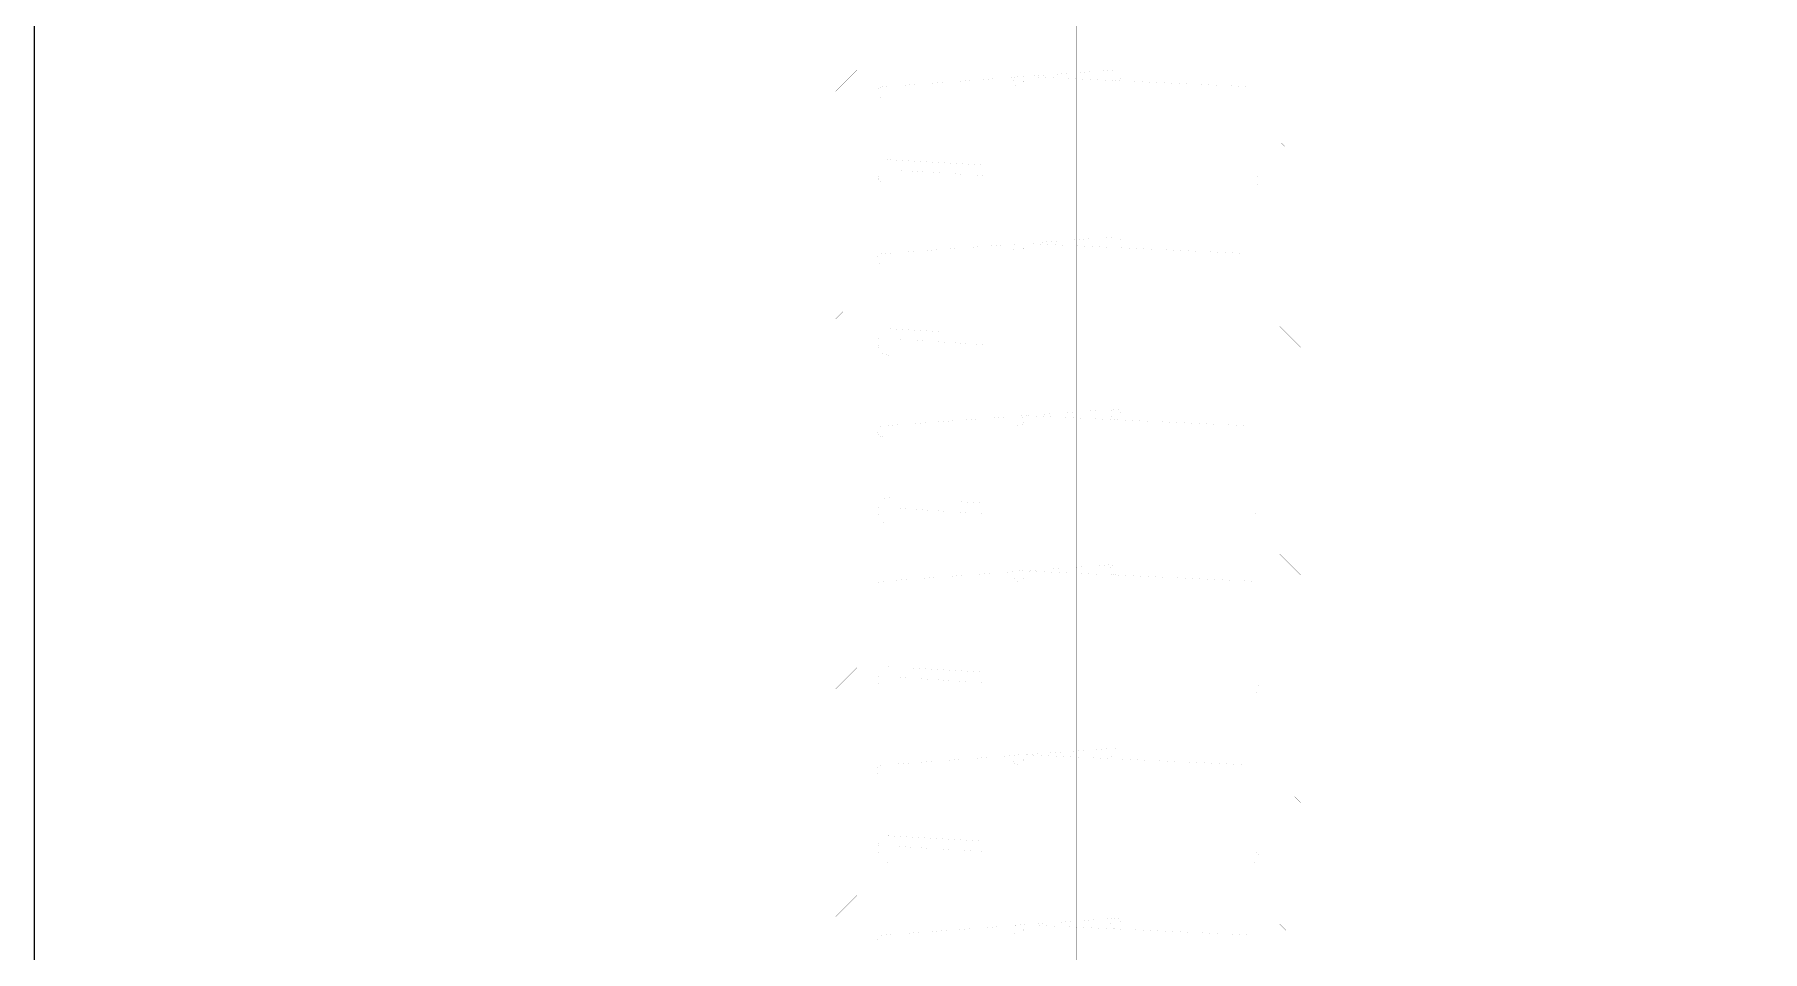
# Model space of a CAD drawing. Header units: millimetres. Extents: x -2171 to 1563, y -1758 to -1505.
# Drawn here: x 1387.16 to 1393.04, y -1600.71 to -1597.59 of the extents above; entities that cross this region are included whole.
import ezdxf

# ---------------------------------------------------------------- set-up
doc = ezdxf.new("R2010")
doc.units = ezdxf.units.MM
doc.layers.add('-S_TEXT', color=3, linetype='Continuous')
doc.layers.add('Tablet', color=150, linetype='Continuous', true_color=0x0180ff)

msp = doc.modelspace()

# ---------------------------------------------------------------- linework, layer by layer
at = {"layer": '-S_TEXT', "color": 3, "linetype": 'Continuous', "ltscale": 0.5}
msp.add_lwpolyline([(1428.115, -1619.64), (1387.165, -1619.64), (1387.165, -1591.24), (1428.115, -1591.24)], close=True, dxfattribs=at)
at = {"layer": 'Tablet', "color": 96, "true_color": 0x018001, "const_width": 0.0000431}
for points in [[(1390.7079, -1592.7682), (1390.7079, -1603.5495), (1390.654, -1603.5495), (1390.654, -1592.7682)], [(1390.1598, -1592.9888), (1390.1598, -1603.5495), (1390.088, -1603.5495), (1390.088, -1592.9849)], [(1391.2739, -1592.989), (1391.2739, -1603.5495), (1391.202, -1603.5495), (1391.202, -1592.989)], [(1389.9561, -1597.571), (1389.9319, -1597.5952)], [(1391.4058, -1597.571), (1391.43, -1597.5952)], [(1389.9622, -1597.6133), (1389.8903, -1597.6852)], [(1389.9198, -1597.6073), (1389.8956, -1597.6315)], [(1389.9622, -1597.6617), (1389.944, -1597.6799)], [(1391.3997, -1597.6133), (1391.4716, -1597.6852)], [(1391.3997, -1597.6617), (1391.4179, -1597.6799)], [(1391.4421, -1597.6073), (1391.4663, -1597.6315)], [(1389.9622, -1597.7101), (1389.8903, -1597.782)], [(1389.9319, -1597.692), (1389.9077, -1597.7162)], [(1390.8427, -1597.7096), (1390.5322, -1597.7321)], [(1390.8606, -1597.7276), (1390.8603, -1597.7311), (1390.8593, -1597.7345), (1390.8576, -1597.7376), (1390.8554, -1597.7403), (1390.8526, -1597.7426), (1390.8495, -1597.7442), (1390.8462, -1597.7452), (1390.8427, -1597.7456), (1390.8391, -1597.7452), (1390.8358, -1597.7442), (1390.8327, -1597.7426), (1390.8299, -1597.7403), (1390.8277, -1597.7376), (1390.8261, -1597.7345), (1390.825, -1597.7311), (1390.8247, -1597.7276), (1390.825, -1597.7241), (1390.8261, -1597.7207), (1390.8277, -1597.7176), (1390.8299, -1597.7149), (1390.8327, -1597.7127), (1390.8358, -1597.711), (1390.8391, -1597.71), (1390.8427, -1597.7096), (1390.8462, -1597.71), (1390.8495, -1597.711), (1390.8526, -1597.7127), (1390.8554, -1597.7149), (1390.8576, -1597.7176), (1390.8593, -1597.7207), (1390.8603, -1597.7241), (1390.8606, -1597.7276)], [(1391.3997, -1597.7101), (1391.4716, -1597.782)], [(1391.43, -1597.692), (1391.4542, -1597.7162)], [(1389.8956, -1597.7283), (1389.8903, -1597.7336)], [(1389.944, -1597.7767), (1389.9198, -1597.8009)], [(1389.9622, -1597.7585), (1389.9561, -1597.7646)], [(1390.5019, -1597.7343), (1390.0484, -1597.7671)], [(1390.53, -1597.7492), (1390.5297, -1597.7527), (1390.5286, -1597.7561), (1390.527, -1597.7592), (1390.5247, -1597.7619), (1390.522, -1597.7641), (1390.5189, -1597.7658), (1390.5155, -1597.7668), (1390.512, -1597.7671), (1390.5085, -1597.7668), (1390.5052, -1597.7658), (1390.502, -1597.7641), (1390.4993, -1597.7619), (1390.4971, -1597.7592), (1390.4954, -1597.7561), (1390.4944, -1597.7527), (1390.4941, -1597.7492), (1390.4944, -1597.7457), (1390.4954, -1597.7423), (1390.4971, -1597.7392), (1390.4993, -1597.7365), (1390.502, -1597.7342), (1390.5052, -1597.7326), (1390.5085, -1597.7316), (1390.512, -1597.7312), (1390.5155, -1597.7316), (1390.5189, -1597.7326), (1390.522, -1597.7342), (1390.5247, -1597.7365), (1390.527, -1597.7392), (1390.5286, -1597.7423), (1390.5297, -1597.7457), (1390.53, -1597.7492)], [(1390.512, -1597.7312), (1391.3098, -1597.7671)], [(1391.3997, -1597.7585), (1391.4058, -1597.7646)], [(1391.4179, -1597.7767), (1391.4421, -1597.8009)], [(1391.4663, -1597.7283), (1391.4716, -1597.7336)], [(1389.9622, -1597.8069), (1389.8903, -1597.8788)], [(1389.9077, -1597.813), (1389.8903, -1597.8304)], [(1391.3997, -1597.8069), (1391.4716, -1597.8788)], [(1391.4542, -1597.813), (1391.4716, -1597.8304)], [(1389.9198, -1597.8977), (1389.8956, -1597.9219)], [(1389.9561, -1597.8614), (1389.9319, -1597.8856)], [(1391.4058, -1597.8614), (1391.43, -1597.8856)], [(1391.4421, -1597.8977), (1391.4663, -1597.9219)], [(1389.9622, -1597.9037), (1389.8903, -1597.9756)], [(1389.9622, -1597.9522), (1389.944, -1597.9703)], [(1391.3997, -1597.9037), (1391.4716, -1597.9756)], [(1391.3997, -1597.9522), (1391.4179, -1597.9703)], [(1389.9622, -1598.0006), (1389.8903, -1598.0724)], [(1389.9319, -1597.9824), (1389.9077, -1598.0066)], [(1390.052, -1598.087), (1390.052, -1598.0834), (1390.0522, -1598.0809), (1390.0529, -1598.0785), (1390.054, -1598.0762), (1390.0554, -1598.0742), (1390.0572, -1598.0724), (1390.0592, -1598.0709), (1390.0615, -1598.0699), (1390.0639, -1598.0692), (1390.0664, -1598.069), (1391.3134, -1598.069), (1391.3159, -1598.0692), (1391.3184, -1598.0699), (1391.3206, -1598.0709), (1391.3227, -1598.0724), (1391.3244, -1598.0742), (1391.3259, -1598.0762), (1391.3269, -1598.0785), (1391.3276, -1598.0809), (1391.3278, -1598.0834), (1391.3278, -1598.0906), (1391.3276, -1598.0931), (1391.3269, -1598.0955), (1391.3259, -1598.0978), (1391.3244, -1598.0998), (1391.3227, -1598.1016), (1391.3206, -1598.103), (1391.3184, -1598.1041), (1391.3159, -1598.1047), (1391.3134, -1598.105), (1390.07, -1598.105), (1390.0638, -1598.1044), (1390.0577, -1598.1028), (1390.052, -1598.1001), (1390.0469, -1598.0966), (1390.0425, -1598.0921), (1390.0389, -1598.087), (1390.0362, -1598.0813), (1390.0346, -1598.0753), (1390.0341, -1598.069), (1390.0341, -1598.0511), (1390.0346, -1598.0448), (1390.0362, -1598.0388), (1390.0389, -1598.0331), (1390.0425, -1598.028), (1390.0469, -1598.0235), (1390.052, -1598.0199), (1390.0577, -1598.0173), (1390.0638, -1598.0157), (1390.07, -1598.0151), (1390.3934, -1598.0331), (1390.3934, -1598.069), (1390.1023, -1598.0511)], [(1391.3997, -1598.0006), (1391.4716, -1598.0724)], [(1391.43, -1597.9824), (1391.4542, -1598.0066)], [(1389.8956, -1598.0187), (1389.8903, -1598.024)], [(1389.944, -1598.0672), (1389.9198, -1598.0914)], [(1389.9622, -1598.049), (1389.9561, -1598.055)], [(1391.3997, -1598.049), (1391.4058, -1598.055)], [(1391.4179, -1598.0672), (1391.4421, -1598.0914)], [(1391.4663, -1598.0187), (1391.4716, -1598.024)], [(1389.9622, -1598.0974), (1389.8903, -1598.1693)], [(1389.9077, -1598.1035), (1389.8903, -1598.1209)], [(1391.3997, -1598.0974), (1391.4716, -1598.1693)], [(1391.4542, -1598.1035), (1391.4716, -1598.1209)], [(1389.9198, -1598.1882), (1389.8956, -1598.2124)], [(1389.9561, -1598.1519), (1389.9319, -1598.1761)], [(1391.4058, -1598.1519), (1391.43, -1598.1761)], [(1391.4421, -1598.1882), (1391.4663, -1598.2124)], [(1389.9622, -1598.1942), (1389.8903, -1598.2661)], [(1389.9622, -1598.2426), (1389.944, -1598.2608)], [(1391.3997, -1598.1942), (1391.4716, -1598.2661)], [(1391.3997, -1598.2426), (1391.4179, -1598.2608)], [(1389.9622, -1598.291), (1389.8903, -1598.3629)], [(1389.8956, -1598.3092), (1389.8903, -1598.3145)], [(1389.9319, -1598.2729), (1389.9077, -1598.2971)], [(1390.5019, -1598.3021), (1390.0484, -1598.335)], [(1390.53, -1598.317), (1390.5297, -1598.3205), (1390.5286, -1598.3239), (1390.527, -1598.327), (1390.5247, -1598.3297), (1390.522, -1598.3319), (1390.5189, -1598.3336), (1390.5155, -1598.3346), (1390.512, -1598.335), (1390.5085, -1598.3346), (1390.5052, -1598.3336), (1390.502, -1598.3319), (1390.4993, -1598.3297), (1390.4971, -1598.327), (1390.4954, -1598.3239), (1390.4944, -1598.3205), (1390.4941, -1598.317), (1390.4944, -1598.3135), (1390.4954, -1598.3101), (1390.4971, -1598.307), (1390.4993, -1598.3043), (1390.502, -1598.3021), (1390.5052, -1598.3004), (1390.5085, -1598.2994), (1390.512, -1598.299), (1390.5155, -1598.2994), (1390.5189, -1598.3004), (1390.522, -1598.3021), (1390.5247, -1598.3043), (1390.527, -1598.307), (1390.5286, -1598.3101), (1390.5297, -1598.3135), (1390.53, -1598.317)], [(1390.512, -1598.299), (1391.3098, -1598.335)], [(1390.8427, -1598.2775), (1390.5322, -1598.2999)], [(1390.8606, -1598.2954), (1390.8603, -1598.2989), (1390.8593, -1598.3023), (1390.8576, -1598.3054), (1390.8554, -1598.3081), (1390.8526, -1598.3104), (1390.8495, -1598.312), (1390.8462, -1598.3131), (1390.8427, -1598.3134), (1390.8391, -1598.3131), (1390.8358, -1598.312), (1390.8327, -1598.3104), (1390.8299, -1598.3081), (1390.8277, -1598.3054), (1390.8261, -1598.3023), (1390.825, -1598.2989), (1390.8247, -1598.2954), (1390.825, -1598.2919), (1390.8261, -1598.2886), (1390.8277, -1598.2854), (1390.8299, -1598.2827), (1390.8327, -1598.2805), (1390.8358, -1598.2788), (1390.8391, -1598.2778), (1390.8427, -1598.2775), (1390.8462, -1598.2778), (1390.8495, -1598.2788), (1390.8526, -1598.2805), (1390.8554, -1598.2827), (1390.8576, -1598.2854), (1390.8593, -1598.2886), (1390.8603, -1598.2919), (1390.8606, -1598.2954)], [(1391.3997, -1598.291), (1391.4716, -1598.3629)], [(1391.43, -1598.2729), (1391.4542, -1598.2971)], [(1391.4663, -1598.3092), (1391.4716, -1598.3145)], [(1389.944, -1598.3576), (1389.9198, -1598.3818)], [(1389.9622, -1598.3394), (1389.9561, -1598.3455)], [(1391.3997, -1598.3394), (1391.4058, -1598.3455)], [(1391.4179, -1598.3576), (1391.4421, -1598.3818)], [(1389.9622, -1598.3878), (1389.8903, -1598.4597)], [(1389.9077, -1598.3939), (1389.8903, -1598.4113)], [(1391.3997, -1598.3878), (1391.4716, -1598.4597)], [(1391.4542, -1598.3939), (1391.4716, -1598.4113)], [(1389.9622, -1598.4847), (1389.8903, -1598.5565)], [(1389.9198, -1598.4786), (1389.8956, -1598.5028)], [(1389.9561, -1598.4423), (1389.9319, -1598.4665)], [(1391.3997, -1598.4847), (1391.4716, -1598.5565)], [(1391.4058, -1598.4423), (1391.43, -1598.4665)], [(1391.4421, -1598.4786), (1391.4663, -1598.5028)], [(1389.9622, -1598.5331), (1389.944, -1598.5512)], [(1391.3997, -1598.5331), (1391.4179, -1598.5512)], [(1389.9622, -1598.5815), (1389.8903, -1598.6534)], [(1389.8956, -1598.5997), (1389.8903, -1598.6049)], [(1389.9319, -1598.5633), (1389.9077, -1598.5875)], [(1390.052, -1598.662), (1390.052, -1598.6584), (1390.0522, -1598.6559), (1390.0529, -1598.6535), (1390.054, -1598.6512), (1390.0554, -1598.6492), (1390.0572, -1598.6474), (1390.0592, -1598.6459), (1390.0615, -1598.6449), (1390.0639, -1598.6442), (1390.0664, -1598.644), (1391.3134, -1598.644), (1391.3159, -1598.6442), (1391.3184, -1598.6449), (1391.3206, -1598.6459), (1391.3227, -1598.6474), (1391.3244, -1598.6492), (1391.3259, -1598.6512), (1391.3269, -1598.6535), (1391.3276, -1598.6559), (1391.3278, -1598.6584), (1391.3278, -1598.6656), (1391.3276, -1598.6681), (1391.3269, -1598.6705), (1391.3259, -1598.6728), (1391.3244, -1598.6748), (1391.3227, -1598.6766), (1391.3206, -1598.678), (1391.3184, -1598.6791), (1391.3159, -1598.6797), (1391.3134, -1598.68), (1390.07, -1598.68), (1390.0638, -1598.6794), (1390.0577, -1598.6778), (1390.052, -1598.6751), (1390.0469, -1598.6716), (1390.0425, -1598.6671), (1390.0389, -1598.662), (1390.0362, -1598.6563), (1390.0346, -1598.6503), (1390.0341, -1598.644), (1390.0341, -1598.6261), (1390.0346, -1598.6198), (1390.0362, -1598.6138), (1390.0389, -1598.6081), (1390.0425, -1598.603), (1390.0469, -1598.5985), (1390.052, -1598.5949), (1390.0577, -1598.5923), (1390.0638, -1598.5907), (1390.07, -1598.5901), (1390.3934, -1598.6081), (1390.3934, -1598.644), (1390.1023, -1598.6261)], [(1391.3997, -1598.5815), (1391.4716, -1598.6534)], [(1391.43, -1598.5633), (1391.4542, -1598.5875)], [(1391.4663, -1598.5997), (1391.4716, -1598.6049)], [(1389.944, -1598.6481), (1389.9198, -1598.6723)], [(1389.9622, -1598.6299), (1389.9561, -1598.636)], [(1391.3997, -1598.6299), (1391.4058, -1598.636)], [(1391.4179, -1598.6481), (1391.4421, -1598.6723)], [(1389.9622, -1598.6783), (1389.8903, -1598.7502)], [(1389.9077, -1598.6844), (1389.8903, -1598.7018)], [(1391.3997, -1598.6783), (1391.4716, -1598.7502)], [(1391.4542, -1598.6844), (1391.4716, -1598.7018)], [(1389.9622, -1598.7751), (1389.8903, -1598.847)], [(1389.9198, -1598.7691), (1389.8956, -1598.7933)], [(1389.9561, -1598.7328), (1389.9319, -1598.757)], [(1391.3997, -1598.7751), (1391.4716, -1598.847)], [(1391.4058, -1598.7328), (1391.43, -1598.757)], [(1391.4421, -1598.7691), (1391.4663, -1598.7933)], [(1389.9622, -1598.8235), (1389.944, -1598.8417)], [(1391.3997, -1598.8235), (1391.4179, -1598.8417)], [(1389.9622, -1598.8719), (1389.8903, -1598.9438)], [(1389.8956, -1598.8901), (1389.8903, -1598.8954)], [(1389.9319, -1598.8538), (1389.9077, -1598.878)], [(1390.5019, -1598.8879), (1390.0484, -1598.9207)], [(1390.53, -1598.9028), (1390.5297, -1598.9063), (1390.5286, -1598.9096), (1390.527, -1598.9128), (1390.5247, -1598.9155), (1390.522, -1598.9177), (1390.5189, -1598.9194), (1390.5155, -1598.9204), (1390.512, -1598.9207), (1390.5085, -1598.9204), (1390.5052, -1598.9194), (1390.502, -1598.9177), (1390.4993, -1598.9155), (1390.4971, -1598.9128), (1390.4954, -1598.9096), (1390.4944, -1598.9063), (1390.4941, -1598.9028), (1390.4944, -1598.8993), (1390.4954, -1598.8959), (1390.4971, -1598.8928), (1390.4993, -1598.8901), (1390.502, -1598.8878), (1390.5052, -1598.8862), (1390.5085, -1598.8851), (1390.512, -1598.8848), (1390.5155, -1598.8851), (1390.5189, -1598.8862), (1390.522, -1598.8878), (1390.5247, -1598.8901), (1390.527, -1598.8928), (1390.5286, -1598.8959), (1390.5297, -1598.8993), (1390.53, -1598.9028)], [(1390.512, -1598.8848), (1391.3098, -1598.9207)], [(1390.8427, -1598.8632), (1390.5322, -1598.8857)], [(1390.8606, -1598.8812), (1390.8603, -1598.8847), (1390.8593, -1598.8881), (1390.8576, -1598.8912), (1390.8554, -1598.8939), (1390.8526, -1598.8961), (1390.8495, -1598.8978), (1390.8462, -1598.8988), (1390.8427, -1598.8992), (1390.8391, -1598.8988), (1390.8358, -1598.8978), (1390.8327, -1598.8961), (1390.8299, -1598.8939), (1390.8277, -1598.8912), (1390.8261, -1598.8881), (1390.825, -1598.8847), (1390.8247, -1598.8812), (1390.825, -1598.8777), (1390.8261, -1598.8743), (1390.8277, -1598.8712), (1390.8299, -1598.8685), (1390.8327, -1598.8663), (1390.8358, -1598.8646), (1390.8391, -1598.8636), (1390.8427, -1598.8632), (1390.8462, -1598.8636), (1390.8495, -1598.8646), (1390.8526, -1598.8663), (1390.8554, -1598.8685), (1390.8576, -1598.8712), (1390.8593, -1598.8743), (1390.8603, -1598.8777), (1390.8606, -1598.8812)], [(1391.3997, -1598.8719), (1391.4716, -1598.9438)], [(1391.43, -1598.8538), (1391.4542, -1598.878)], [(1391.4663, -1598.8901), (1391.4716, -1598.8954)], [(1389.944, -1598.9385), (1389.9198, -1598.9627)], [(1389.9622, -1598.9203), (1389.9561, -1598.9264)], [(1391.3997, -1598.9203), (1391.4058, -1598.9264)], [(1391.4179, -1598.9385), (1391.4421, -1598.9627)], [(1389.9622, -1598.9687), (1389.8903, -1599.0406)], [(1389.9077, -1598.9748), (1389.8903, -1598.9922)], [(1391.3997, -1598.9687), (1391.4716, -1599.0406)], [(1391.4542, -1598.9748), (1391.4716, -1598.9922)], [(1389.9622, -1599.0656), (1389.8903, -1599.1374)], [(1389.9198, -1599.0595), (1389.8956, -1599.0837)], [(1389.9561, -1599.0232), (1389.9319, -1599.0474)], [(1391.3997, -1599.0656), (1391.4716, -1599.1374)], [(1391.4058, -1599.0232), (1391.43, -1599.0474)], [(1391.4421, -1599.0595), (1391.4663, -1599.0837)], [(1389.9622, -1599.114), (1389.944, -1599.1322)], [(1391.3997, -1599.114), (1391.4179, -1599.1322)], [(1389.9622, -1599.1624), (1389.8903, -1599.2343)], [(1389.8956, -1599.1806), (1389.8903, -1599.1859)], [(1389.9319, -1599.1443), (1389.9077, -1599.1685)], [(1390.052, -1599.237), (1390.052, -1599.2334), (1390.0522, -1599.2309), (1390.0529, -1599.2285), (1390.054, -1599.2262), (1390.0554, -1599.2242), (1390.0572, -1599.2224), (1390.0592, -1599.2209), (1390.0615, -1599.2199), (1390.0639, -1599.2192), (1390.0664, -1599.219), (1391.3134, -1599.219), (1391.3159, -1599.2192), (1391.3184, -1599.2199), (1391.3206, -1599.2209), (1391.3227, -1599.2224), (1391.3244, -1599.2242), (1391.3259, -1599.2262), (1391.3269, -1599.2285), (1391.3276, -1599.2309), (1391.3278, -1599.2334), (1391.3278, -1599.2406), (1391.3276, -1599.2431), (1391.3269, -1599.2455), (1391.3259, -1599.2478), (1391.3244, -1599.2498), (1391.3227, -1599.2516), (1391.3206, -1599.253), (1391.3184, -1599.2541), (1391.3159, -1599.2547), (1391.3134, -1599.255), (1390.07, -1599.255), (1390.0638, -1599.2544), (1390.0577, -1599.2528), (1390.052, -1599.2501), (1390.0469, -1599.2466), (1390.0425, -1599.2421), (1390.0389, -1599.237), (1390.0362, -1599.2313), (1390.0346, -1599.2253), (1390.0341, -1599.219), (1390.0341, -1599.2011), (1390.0346, -1599.1948), (1390.0362, -1599.1888), (1390.0389, -1599.1831), (1390.0425, -1599.178), (1390.0469, -1599.1735), (1390.052, -1599.1699), (1390.0577, -1599.1673), (1390.0638, -1599.1657), (1390.07, -1599.1651), (1390.3934, -1599.1831), (1390.3934, -1599.219), (1390.1023, -1599.2011)], [(1391.3997, -1599.1624), (1391.4716, -1599.2343)], [(1391.43, -1599.1443), (1391.4542, -1599.1685)], [(1391.4663, -1599.1806), (1391.4716, -1599.1859)], [(1389.944, -1599.229), (1389.9198, -1599.2532)], [(1389.9622, -1599.2108), (1389.9561, -1599.2169)], [(1391.3997, -1599.2108), (1391.4058, -1599.2169)], [(1391.4179, -1599.229), (1391.4421, -1599.2532)], [(1389.9622, -1599.2592), (1389.8903, -1599.3311)], [(1389.9077, -1599.2653), (1389.8903, -1599.2827)], [(1391.3997, -1599.2592), (1391.4716, -1599.3311)], [(1391.4542, -1599.2653), (1391.4716, -1599.2827)], [(1389.9622, -1599.356), (1389.8903, -1599.4279)], [(1389.9198, -1599.35), (1389.8956, -1599.3742)], [(1389.9561, -1599.3137), (1389.9319, -1599.3379)], [(1391.3997, -1599.356), (1391.4716, -1599.4279)], [(1391.4058, -1599.3137), (1391.43, -1599.3379)], [(1391.4421, -1599.35), (1391.4663, -1599.3742)], [(1389.9622, -1599.4044), (1389.944, -1599.4226)], [(1390.5019, -1599.4162), (1390.0484, -1599.449)], [(1390.53, -1599.4311), (1390.5297, -1599.4346), (1390.5286, -1599.4379), (1390.527, -1599.441), (1390.5247, -1599.4438), (1390.522, -1599.446), (1390.5189, -1599.4477), (1390.5155, -1599.4487), (1390.512, -1599.449), (1390.5085, -1599.4487), (1390.5052, -1599.4477), (1390.502, -1599.446), (1390.4993, -1599.4438), (1390.4971, -1599.441), (1390.4954, -1599.4379), (1390.4944, -1599.4346), (1390.4941, -1599.4311), (1390.4944, -1599.4275), (1390.4954, -1599.4242), (1390.4971, -1599.4211), (1390.4993, -1599.4183), (1390.502, -1599.4161), (1390.5052, -1599.4145), (1390.5085, -1599.4134), (1390.512, -1599.4131), (1390.5155, -1599.4134), (1390.5189, -1599.4145), (1390.522, -1599.4161), (1390.5247, -1599.4183), (1390.527, -1599.4211), (1390.5286, -1599.4242), (1390.5297, -1599.4275), (1390.53, -1599.4311)], [(1390.512, -1599.4131), (1391.3098, -1599.449)], [(1390.8427, -1599.3915), (1390.5322, -1599.414)], [(1390.8606, -1599.4095), (1390.8603, -1599.413), (1390.8593, -1599.4164), (1390.8576, -1599.4195), (1390.8554, -1599.4222), (1390.8526, -1599.4244), (1390.8495, -1599.4261), (1390.8462, -1599.4271), (1390.8427, -1599.4275), (1390.8391, -1599.4271), (1390.8358, -1599.4261), (1390.8327, -1599.4244), (1390.8299, -1599.4222), (1390.8277, -1599.4195), (1390.8261, -1599.4164), (1390.825, -1599.413), (1390.8247, -1599.4095), (1390.825, -1599.406), (1390.8261, -1599.4026), (1390.8277, -1599.3995), (1390.8299, -1599.3968), (1390.8327, -1599.3945), (1390.8358, -1599.3929), (1390.8391, -1599.3919), (1390.8427, -1599.3915), (1390.8462, -1599.3919), (1390.8495, -1599.3929), (1390.8526, -1599.3945), (1390.8554, -1599.3968), (1390.8576, -1599.3995), (1390.8593, -1599.4026), (1390.8603, -1599.406), (1390.8606, -1599.4095)], [(1391.3997, -1599.4044), (1391.4179, -1599.4226)], [(1389.9622, -1599.4528), (1389.8903, -1599.5247)], [(1389.8956, -1599.471), (1389.8903, -1599.4763)], [(1389.9319, -1599.4347), (1389.9077, -1599.4589)], [(1391.3997, -1599.4528), (1391.4716, -1599.5247)], [(1391.43, -1599.4347), (1391.4542, -1599.4589)], [(1391.4663, -1599.471), (1391.4716, -1599.4763)], [(1389.944, -1599.5194), (1389.9198, -1599.5436)], [(1389.9622, -1599.5013), (1389.9561, -1599.5073)], [(1391.3997, -1599.5013), (1391.4058, -1599.5073)], [(1391.4179, -1599.5194), (1391.4421, -1599.5436)], [(1389.9622, -1599.5497), (1389.8903, -1599.6215)], [(1389.9077, -1599.5557), (1389.8903, -1599.5731)], [(1391.3997, -1599.5497), (1391.4716, -1599.6215)], [(1391.4542, -1599.5557), (1391.4716, -1599.5731)], [(1389.9622, -1599.6465), (1389.8903, -1599.7184)], [(1389.9198, -1599.6404), (1389.8956, -1599.6647)], [(1389.9561, -1599.6041), (1389.9319, -1599.6283)], [(1391.3997, -1599.6465), (1391.4716, -1599.7184)], [(1391.4058, -1599.6041), (1391.43, -1599.6283)], [(1391.4421, -1599.6404), (1391.4663, -1599.6647)], [(1389.9622, -1599.6949), (1389.944, -1599.7131)], [(1391.3997, -1599.6949), (1391.4179, -1599.7131)], [(1389.9622, -1599.7433), (1389.8903, -1599.8152)], [(1389.8956, -1599.7615), (1389.8903, -1599.7668)], [(1389.9319, -1599.7252), (1389.9077, -1599.7494)], [(1390.052, -1599.812), (1390.052, -1599.8084), (1390.0522, -1599.8059), (1390.0529, -1599.8035), (1390.054, -1599.8012), (1390.0554, -1599.7992), (1390.0572, -1599.7974), (1390.0592, -1599.7959), (1390.0615, -1599.7949), (1390.0639, -1599.7942), (1390.0664, -1599.794), (1391.3134, -1599.794), (1391.3159, -1599.7942), (1391.3184, -1599.7949), (1391.3206, -1599.7959), (1391.3227, -1599.7974), (1391.3244, -1599.7992), (1391.3259, -1599.8012), (1391.3269, -1599.8035), (1391.3276, -1599.8059), (1391.3278, -1599.8084), (1391.3278, -1599.8156), (1391.3276, -1599.8181), (1391.3269, -1599.8205), (1391.3259, -1599.8228), (1391.3244, -1599.8248), (1391.3227, -1599.8266), (1391.3206, -1599.828), (1391.3184, -1599.8291), (1391.3159, -1599.8297), (1391.3134, -1599.83), (1390.07, -1599.83), (1390.0638, -1599.8294), (1390.0577, -1599.8278), (1390.052, -1599.8251), (1390.0469, -1599.8216), (1390.0425, -1599.8171), (1390.0389, -1599.812), (1390.0362, -1599.8063), (1390.0346, -1599.8003), (1390.0341, -1599.794), (1390.0341, -1599.7761), (1390.0346, -1599.7698), (1390.0362, -1599.7638), (1390.0389, -1599.7581), (1390.0425, -1599.753), (1390.0469, -1599.7485), (1390.052, -1599.7449), (1390.0577, -1599.7423), (1390.0638, -1599.7407), (1390.07, -1599.7401), (1390.3934, -1599.7581), (1390.3934, -1599.794), (1390.1023, -1599.7761)], [(1391.3997, -1599.7433), (1391.4716, -1599.8152)], [(1391.43, -1599.7252), (1391.4542, -1599.7494)], [(1391.4663, -1599.7615), (1391.4716, -1599.7668)], [(1389.944, -1599.8099), (1389.9198, -1599.8341)], [(1389.9622, -1599.7917), (1389.9561, -1599.7978)], [(1391.3997, -1599.7917), (1391.4058, -1599.7978)], [(1391.4179, -1599.8099), (1391.4421, -1599.8341)], [(1389.9622, -1599.8401), (1389.8903, -1599.912)], [(1389.9077, -1599.8462), (1389.8903, -1599.8636)], [(1389.9561, -1599.8946), (1389.9319, -1599.9188)], [(1391.3997, -1599.8401), (1391.4716, -1599.912)], [(1391.4058, -1599.8946), (1391.43, -1599.9188)], [(1391.4542, -1599.8462), (1391.4716, -1599.8636)], [(1389.9622, -1599.9369), (1389.8903, -1600.0088)], [(1389.9198, -1599.9309), (1389.8956, -1599.9551)], [(1391.3997, -1599.9369), (1391.4716, -1600.0088)], [(1391.4421, -1599.9309), (1391.4663, -1599.9551)], [(1389.9622, -1599.9853), (1389.944, -1600.0035)], [(1391.3997, -1599.9853), (1391.4179, -1600.0035)], [(1389.9622, -1600.0338), (1389.8903, -1600.1056)], [(1389.8956, -1600.0519), (1389.8903, -1600.0572)], [(1389.9319, -1600.0156), (1389.9077, -1600.0398)], [(1390.5019, -1600.0415), (1390.0484, -1600.0743)], [(1390.53, -1600.0564), (1390.5297, -1600.0599), (1390.5286, -1600.0632), (1390.527, -1600.0663), (1390.5247, -1600.0691), (1390.522, -1600.0713), (1390.5189, -1600.073), (1390.5155, -1600.074), (1390.512, -1600.0743), (1390.5085, -1600.074), (1390.5052, -1600.073), (1390.502, -1600.0713), (1390.4993, -1600.0691), (1390.4971, -1600.0663), (1390.4954, -1600.0632), (1390.4944, -1600.0599), (1390.4941, -1600.0564), (1390.4944, -1600.0529), (1390.4954, -1600.0495), (1390.4971, -1600.0464), (1390.4993, -1600.0437), (1390.502, -1600.0414), (1390.5052, -1600.0398), (1390.5085, -1600.0387), (1390.512, -1600.0384), (1390.5155, -1600.0387), (1390.5189, -1600.0398), (1390.522, -1600.0414), (1390.5247, -1600.0437), (1390.527, -1600.0464), (1390.5286, -1600.0495), (1390.5297, -1600.0529), (1390.53, -1600.0564)], [(1390.512, -1600.0384), (1391.3098, -1600.0743)], [(1390.8427, -1600.0168), (1390.5322, -1600.0393)], [(1390.8606, -1600.0348), (1390.8603, -1600.0383), (1390.8593, -1600.0417), (1390.8576, -1600.0448), (1390.8554, -1600.0475), (1390.8526, -1600.0497), (1390.8495, -1600.0514), (1390.8462, -1600.0524), (1390.8427, -1600.0528), (1390.8391, -1600.0524), (1390.8358, -1600.0514), (1390.8327, -1600.0497), (1390.8299, -1600.0475), (1390.8277, -1600.0448), (1390.8261, -1600.0417), (1390.825, -1600.0383), (1390.8247, -1600.0348), (1390.825, -1600.0313), (1390.8261, -1600.0279), (1390.8277, -1600.0248), (1390.8299, -1600.0221), (1390.8327, -1600.0199), (1390.8358, -1600.0182), (1390.8391, -1600.0172), (1390.8427, -1600.0168), (1390.8462, -1600.0172), (1390.8495, -1600.0182), (1390.8526, -1600.0199), (1390.8554, -1600.0221), (1390.8576, -1600.0248), (1390.8593, -1600.0279), (1390.8603, -1600.0313), (1390.8606, -1600.0348)], [(1391.3997, -1600.0338), (1391.4716, -1600.1056)], [(1391.43, -1600.0156), (1391.4542, -1600.0398)], [(1391.4663, -1600.0519), (1391.4716, -1600.0572)], [(1389.9622, -1600.1306), (1389.8903, -1600.2024)], [(1389.944, -1600.1003), (1389.9198, -1600.1245)], [(1389.9622, -1600.0822), (1389.9561, -1600.0882)], [(1391.3997, -1600.0822), (1391.4058, -1600.0882)], [(1391.3997, -1600.1306), (1391.4716, -1600.2024)], [(1391.4179, -1600.1003), (1391.4421, -1600.1245)], [(1389.9077, -1600.1366), (1389.8903, -1600.154)], [(1389.9561, -1600.1851), (1389.9319, -1600.2093)], [(1391.4058, -1600.1851), (1391.43, -1600.2093)], [(1391.4542, -1600.1366), (1391.4716, -1600.154)], [(1389.9622, -1600.2274), (1389.8903, -1600.2993)], [(1389.9198, -1600.2214), (1389.8956, -1600.2456)], [(1391.3997, -1600.2274), (1391.4716, -1600.2993)], [(1391.4421, -1600.2214), (1391.4663, -1600.2456)], [(1389.9319, -1600.3061), (1389.9077, -1600.3303)], [(1389.9622, -1600.2758), (1389.944, -1600.294)], [(1391.3997, -1600.2758), (1391.4179, -1600.294)], [(1391.43, -1600.3061), (1391.4542, -1600.3303)], [(1389.9622, -1600.3242), (1389.8903, -1600.3961)], [(1389.8956, -1600.3424), (1389.8903, -1600.3477)], [(1390.052, -1600.387), (1390.052, -1600.3834), (1390.0522, -1600.3809), (1390.0529, -1600.3785), (1390.054, -1600.3762), (1390.0554, -1600.3742), (1390.0572, -1600.3724), (1390.0592, -1600.3709), (1390.0615, -1600.3699), (1390.0639, -1600.3692), (1390.0664, -1600.369), (1391.3134, -1600.369), (1391.3159, -1600.3692), (1391.3184, -1600.3699), (1391.3206, -1600.3709), (1391.3227, -1600.3724), (1391.3244, -1600.3742), (1391.3259, -1600.3762), (1391.3269, -1600.3785), (1391.3276, -1600.3809), (1391.3278, -1600.3834), (1391.3278, -1600.3906), (1391.3276, -1600.3931), (1391.3269, -1600.3955), (1391.3259, -1600.3978), (1391.3244, -1600.3998), (1391.3227, -1600.4016), (1391.3206, -1600.403), (1391.3184, -1600.4041), (1391.3159, -1600.4047), (1391.3134, -1600.405), (1390.07, -1600.405), (1390.0638, -1600.4044), (1390.0577, -1600.4028), (1390.052, -1600.4001), (1390.0469, -1600.3965), (1390.0425, -1600.3921), (1390.0389, -1600.387), (1390.0362, -1600.3813), (1390.0346, -1600.3753), (1390.0341, -1600.369), (1390.0341, -1600.3511), (1390.0346, -1600.3448), (1390.0362, -1600.3388), (1390.0389, -1600.3331), (1390.0425, -1600.328), (1390.0469, -1600.3235), (1390.052, -1600.3199), (1390.0577, -1600.3173), (1390.0638, -1600.3157), (1390.07, -1600.3151), (1390.3934, -1600.3331), (1390.3934, -1600.369), (1390.1023, -1600.3511)], [(1391.3997, -1600.3242), (1391.4716, -1600.3961)], [(1391.4663, -1600.3424), (1391.4716, -1600.3477)], [(1389.9622, -1600.421), (1389.8903, -1600.4929)], [(1389.944, -1600.3908), (1389.9198, -1600.415)], [(1389.9622, -1600.3726), (1389.9561, -1600.3787)], [(1391.3997, -1600.3726), (1391.4058, -1600.3787)], [(1391.3997, -1600.421), (1391.4716, -1600.4929)], [(1391.4179, -1600.3908), (1391.4421, -1600.415)], [(1389.9077, -1600.4271), (1389.8903, -1600.4445)], [(1389.9561, -1600.4755), (1389.9319, -1600.4997)], [(1391.4058, -1600.4755), (1391.43, -1600.4997)], [(1391.4542, -1600.4271), (1391.4716, -1600.4445)], [(1389.9622, -1600.5178), (1389.8903, -1600.5897)], [(1389.9198, -1600.5118), (1389.8956, -1600.536)], [(1391.3997, -1600.5178), (1391.4716, -1600.5897)], [(1391.4421, -1600.5118), (1391.4663, -1600.536)], [(1389.9319, -1600.5965), (1389.9077, -1600.6207)], [(1389.9622, -1600.5663), (1389.944, -1600.5844)], [(1390.8427, -1600.5954), (1390.5322, -1600.6179)], [(1390.8606, -1600.6134), (1390.8603, -1600.6169), (1390.8593, -1600.6203), (1390.8576, -1600.6234), (1390.8554, -1600.6261), (1390.8526, -1600.6283), (1390.8495, -1600.63), (1390.8462, -1600.631), (1390.8427, -1600.6314), (1390.8391, -1600.631), (1390.8358, -1600.63), (1390.8327, -1600.6283), (1390.8299, -1600.6261), (1390.8277, -1600.6234), (1390.8261, -1600.6203), (1390.825, -1600.6169), (1390.8247, -1600.6134), (1390.825, -1600.6099), (1390.8261, -1600.6065), (1390.8277, -1600.6034), (1390.8299, -1600.6007), (1390.8327, -1600.5985), (1390.8358, -1600.5968), (1390.8391, -1600.5958), (1390.8427, -1600.5954), (1390.8462, -1600.5958), (1390.8495, -1600.5968), (1390.8526, -1600.5985), (1390.8554, -1600.6007), (1390.8576, -1600.6034), (1390.8593, -1600.6065), (1390.8603, -1600.6099), (1390.8606, -1600.6134)], [(1391.3997, -1600.5663), (1391.4179, -1600.5844)], [(1391.43, -1600.5965), (1391.4542, -1600.6207)], [(1389.9622, -1600.6147), (1389.8903, -1600.6865)], [(1389.8956, -1600.6328), (1389.8903, -1600.6381)], [(1390.5019, -1600.6201), (1390.0484, -1600.6529)], [(1390.53, -1600.635), (1390.5297, -1600.6385), (1390.5286, -1600.6418), (1390.527, -1600.6449), (1390.5247, -1600.6477), (1390.522, -1600.6499), (1390.5189, -1600.6516), (1390.5155, -1600.6526), (1390.512, -1600.6529), (1390.5085, -1600.6526), (1390.5052, -1600.6516), (1390.502, -1600.6499), (1390.4993, -1600.6477), (1390.4971, -1600.6449), (1390.4954, -1600.6418), (1390.4944, -1600.6385), (1390.4941, -1600.635), (1390.4944, -1600.6315), (1390.4954, -1600.6281), (1390.4971, -1600.625), (1390.4993, -1600.6223), (1390.502, -1600.62), (1390.5052, -1600.6184), (1390.5085, -1600.6173), (1390.512, -1600.617), (1390.5155, -1600.6173), (1390.5189, -1600.6184), (1390.522, -1600.62), (1390.5247, -1600.6223), (1390.527, -1600.625), (1390.5286, -1600.6281), (1390.5297, -1600.6315), (1390.53, -1600.635)], [(1390.512, -1600.617), (1391.3098, -1600.6529)], [(1391.3997, -1600.6147), (1391.4716, -1600.6865)], [(1391.4663, -1600.6328), (1391.4716, -1600.6381)], [(1389.944, -1600.6812), (1389.9198, -1600.7054)], [(1389.9622, -1600.6631), (1389.9561, -1600.6691)], [(1391.3997, -1600.6631), (1391.4058, -1600.6691)], [(1391.4179, -1600.6812), (1391.4421, -1600.7054)]]:
    msp.add_lwpolyline(points, dxfattribs=at)
at = {"layer": 'Tablet', "color": 150, "true_color": 0x0180ff, "const_width": 0.0000431}
for points in [[(1389.9622, -1603.5495), (1389.9622, -1593.3792), (1388.8841, -1593.3792), (1388.8841, -1593.4511), (1389.8903, -1593.4511), (1389.8903, -1603.5495)], [(1391.3997, -1603.5495), (1391.3997, -1593.3792), (1392.4778, -1593.3792), (1392.4778, -1593.4511), (1391.4716, -1593.4511), (1391.4716, -1603.5495)]]:
    msp.add_lwpolyline(points, close=True, dxfattribs=at)
at = {"layer": 'Tablet', "color": 96, "true_color": 0x018001, "const_width": 0.0000431}
for points in [[(1391.3062, -1597.7671), (1390.0484, -1597.7671), (1390.0449, -1597.7675), (1390.0416, -1597.7685), (1390.0385, -1597.7702), (1390.0357, -1597.7724), (1390.0335, -1597.7751), (1390.0318, -1597.7782), (1390.0308, -1597.7816), (1390.0305, -1597.7851), (1390.0308, -1597.7886), (1390.0318, -1597.792), (1390.0335, -1597.7951), (1390.0357, -1597.7978), (1390.0385, -1597.8001), (1390.0416, -1597.8017), (1390.0449, -1597.8027), (1390.0484, -1597.8031), (1391.3062, -1597.8031)], [(1391.3062, -1598.335), (1390.0484, -1598.335), (1390.0449, -1598.3353), (1390.0416, -1598.3363), (1390.0385, -1598.338), (1390.0357, -1598.3402), (1390.0335, -1598.3429), (1390.0318, -1598.3461), (1390.0308, -1598.3494), (1390.0305, -1598.3529), (1390.0308, -1598.3564), (1390.0318, -1598.3598), (1390.0335, -1598.3629), (1390.0357, -1598.3656), (1390.0385, -1598.3679), (1390.0416, -1598.3695), (1390.0449, -1598.3706), (1390.0484, -1598.3709), (1391.3062, -1598.3709)], [(1391.3062, -1598.9207), (1390.0484, -1598.9207), (1390.0449, -1598.9211), (1390.0416, -1598.9221), (1390.0385, -1598.9238), (1390.0357, -1598.926), (1390.0335, -1598.9287), (1390.0318, -1598.9318), (1390.0308, -1598.9352), (1390.0305, -1598.9387), (1390.0308, -1598.9422), (1390.0318, -1598.9456), (1390.0335, -1598.9487), (1390.0357, -1598.9514), (1390.0385, -1598.9536), (1390.0416, -1598.9553), (1390.0449, -1598.9563), (1390.0484, -1598.9567), (1391.3062, -1598.9567)], [(1391.3062, -1599.449), (1390.0484, -1599.449), (1390.0449, -1599.4494), (1390.0416, -1599.4504), (1390.0385, -1599.452), (1390.0357, -1599.4543), (1390.0335, -1599.457), (1390.0318, -1599.4601), (1390.0308, -1599.4635), (1390.0305, -1599.467), (1390.0308, -1599.4705), (1390.0318, -1599.4739), (1390.0335, -1599.477), (1390.0357, -1599.4797), (1390.0385, -1599.4819), (1390.0416, -1599.4836), (1390.0449, -1599.4846), (1390.0484, -1599.485), (1391.3062, -1599.485)], [(1391.3062, -1600.0743), (1390.0484, -1600.0743), (1390.0449, -1600.0747), (1390.0416, -1600.0757), (1390.0385, -1600.0774), (1390.0357, -1600.0796), (1390.0335, -1600.0823), (1390.0318, -1600.0854), (1390.0308, -1600.0888), (1390.0305, -1600.0923), (1390.0308, -1600.0958), (1390.0318, -1600.0992), (1390.0335, -1600.1023), (1390.0357, -1600.105), (1390.0385, -1600.1072), (1390.0416, -1600.1089), (1390.0449, -1600.1099), (1390.0484, -1600.1103), (1391.3062, -1600.1103)], [(1391.3062, -1600.6529), (1390.0484, -1600.6529), (1390.0449, -1600.6533), (1390.0416, -1600.6543), (1390.0385, -1600.656), (1390.0357, -1600.6582), (1390.0335, -1600.6609), (1390.0318, -1600.664), (1390.0308, -1600.6674), (1390.0305, -1600.6709), (1390.0308, -1600.6744), (1390.0318, -1600.6778), (1390.0335, -1600.6809), (1390.0357, -1600.6836), (1390.0385, -1600.6858), (1390.0416, -1600.6875), (1390.0449, -1600.6885), (1390.0484, -1600.6889), (1391.3062, -1600.6889)]]:
    msp.add_lwpolyline(points, close=True, dxfattribs=at)

doc.saveas('drawing.dxf')
